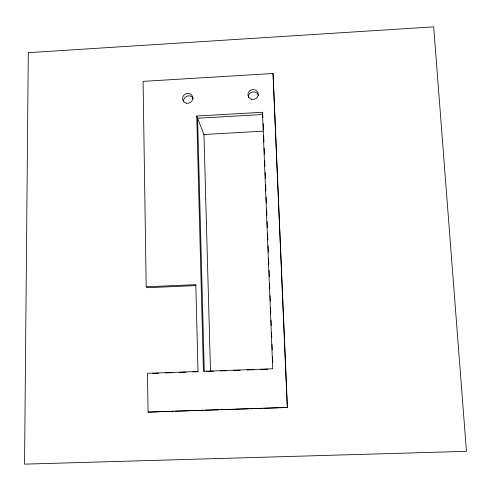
<?xml version="1.0" encoding="UTF-8"?>
<svg xmlns="http://www.w3.org/2000/svg" width="491" height="491" viewBox="0 0 491 491"><rect width="100%" height="100%" fill="white"/><g stroke="black" fill="none" stroke-linecap="round" stroke-linejoin="round"><path stroke-width="0.74" d="M146.189 286.812L195.817 284.657L198.002 371.491L147.496 373.32L148.086 412.121L287.419 407.469L273.033 73.49L143.084 81.371L146.189 286.812L147.466 287.708L195.952 285.602M148.086 412.121L159.293 411.697M262.47 112.273L272.732 368.778L203.44 371.294L196.744 116.048L262.47 112.273L262.943 117.545M262.82 114.489L197.597 118.227L204.281 371.521M196.744 116.048L203.955 134.491L263.151 131.183M152.578 373.393L158.654 373.178M165.485 372.927L172.316 372.681M179.154 372.436L185.985 372.184M192.816 371.939L198.131 371.748M206.576 371.442L213.444 371.19M220.318 370.944L226.431 370.723M233.305 370.472L240.179 370.22M247.047 369.975L253.921 369.723M260.795 369.478L267.669 369.226M160.815 411.648L173.783 411.219M175.305 411.17L189.035 410.715M190.563 410.666L203.526 410.237M205.054 410.188L218.777 409.733M220.306 409.684L233.268 409.255M234.796 409.206L248.526 408.751M250.048 408.702L263.016 408.273M264.539 408.224L278.268 407.769M279.79 407.72L287.419 407.469M273.033 73.49L287.253 407.53M263.188 123.658L263.434 129.777M263.679 135.89L263.919 142.003M264.164 148.122L264.41 154.235M264.655 160.348L264.901 166.467M265.146 172.58L265.392 178.699M265.637 184.812L265.883 190.925M266.128 197.044L266.374 203.157M266.613 209.27L266.858 215.389M267.104 221.502L267.35 227.615M267.595 233.734L267.841 239.847M268.086 245.966L268.332 252.079M268.577 258.192L268.822 264.311M269.068 270.424L269.307 276.537M269.584 283.417L269.798 288.769M270.075 295.65L270.289 301.001M270.566 307.882L270.78 313.233M271.057 320.114L271.271 325.459M271.548 332.339L271.762 337.691M272.032 344.572L272.247 349.923M272.523 356.804L272.738 362.155M203.955 134.491L210.51 371.712M248.391 97.599A5.168 4.916 -14.9 0 1 252.62 92.02A5.168 4.916 -14.9 0 1 258.536 95.659M183.634 101.852A5.137 4.873 -22.7 0 1 193.313 98.581M28.294 52.66L24.55 464.142L466.45 451.339L433.682 26.858L28.294 52.66M251.539 99.292A5.211 4.953 -14.9 0 0 258.156 93.308A5.211 4.953 -14.9 0 0 249.569 90.945A5.211 4.953 -14.9 0 0 251.539 99.292M186.586 103.239A5.174 4.904 -22.7 0 0 192.607 96.715A5.174 4.904 -22.7 0 0 183.929 95.162A5.174 4.904 -22.7 0 0 186.586 103.239"/></g></svg>
